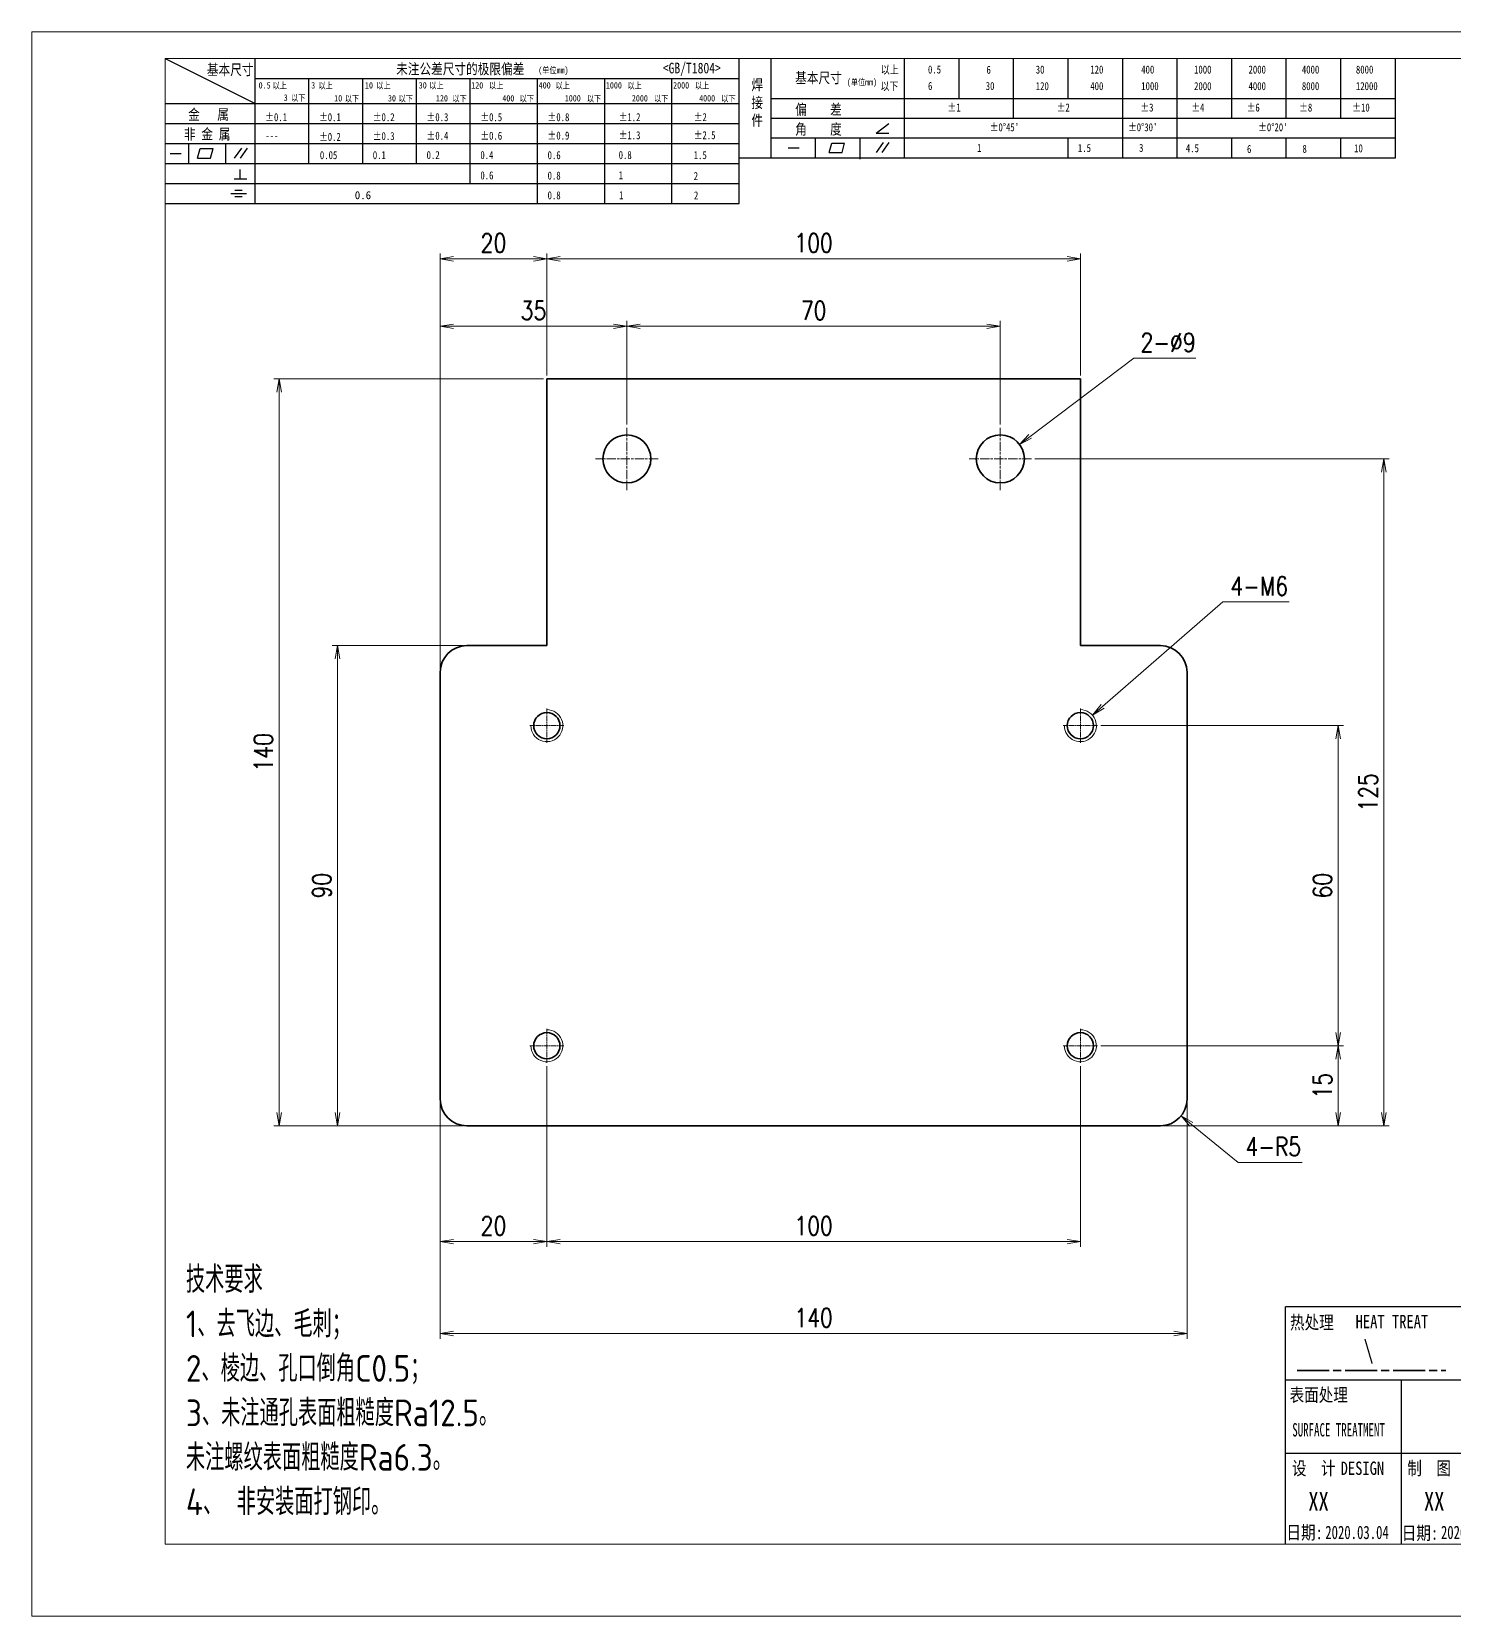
# Model space of a CAD drawing. Header units: inches. Extents: x 269 to 10986, y 1043 to 4337.
# Drawn here: x 1215.4 to 1482, y 3497.4 to 3794.4 of the extents above; entities that cross this region are included whole.
import ezdxf
from ezdxf.enums import TextEntityAlignment as Align

# ---------------------------------------------------------------- set-up
doc = ezdxf.new("R2010")
doc.units = ezdxf.units.IN
doc.header["$MEASUREMENT"] = 0
doc.linetypes.add('AM_ISO08W050x2', pattern=[9, 6, -0.75, 1.5, -0.75])
for name, color, linetype, lineweight in [('中心线', 2, 'AM_ISO08W050x2', 18), ('图框', 7, 'Continuous', 18), ('标注线', 3, 'Continuous', 18), ('热处理', 7, 'Continuous', 20), ('粗实线', 7, 'Continuous', 35), ('粗点划线', 6, 'AM_ISO08W050x2', 35), ('细实线', 3, 'Continuous', 18)]:
    doc.layers.add(name, color=color, linetype=linetype, lineweight=lineweight)
doc.layers.add('图\\M+19E79\\M+195B6\\M+18E9A', color=7, linetype='Continuous')
doc.layers.add('打印', color=7, linetype='Continuous', lineweight=15, plot=False)
doc.layers.add('打印-禁用', color=7, linetype='Continuous', lineweight=15, plot=False)
doc.styles.add('DIM', font='romans.shx', dxfattribs={"width": 0.8, "bigfont": 'bigfont.shx'})
doc.styles.add('国标', font='simfang.ttf', dxfattribs={"width": 0.8})
doc.styles.add('机械长仿宋', font='gbenor.shx', dxfattribs={"height": 1, "bigfont": 'gbcbig.shx'})
doc.dimstyles.new('XR 1-1$0', dxfattribs={"dimtxt": 3.5, "dimasz": 2.5, "dimexe": 1, "dimexo": 0.625, "dimgap": 1.2, "dimtad": 1, "dimzin": 9, "dimdsep": 46, "dimtxsty": 'DIM', "dimblk": 'OPEN', "dimcen": 0, "dimclrd": 8, "dimclre": 8, "dimclrt": 2, "dimazin": 2, "dimtfac": 0.5, "dimtmove": 0, "dimatfit": 3, "dimldrblk": 'OPEN', "dimfxl": 0, "dimtolj": 2, "dimlwd": 18, "dimlwe": 18, "dimarcsym": 0})
doc.dimstyles.new('XR 1-1$3', dxfattribs={"dimtxt": 3.5, "dimasz": 2.5, "dimexe": 1, "dimexo": 0.625, "dimgap": 1.2, "dimtad": 1, "dimtoh": 1, "dimdsep": 46, "dimtxsty": 'DIM', "dimblk": 'OPEN', "dimcen": 0, "dimclrd": 8, "dimclre": 8, "dimclrt": 2, "dimazin": 2, "dimtfac": 0.5, "dimtofl": 0, "dimtmove": 0, "dimatfit": 3, "dimldrblk": 'OPEN', "dimfxl": 0, "dimtolj": 2, "dimlwd": 18, "dimlwe": 18, "dimarcsym": 0})
doc.dimstyles.new('XR 1-1$4', dxfattribs={"dimtxt": 3.5, "dimasz": 2.5, "dimexe": 1, "dimexo": 0.625, "dimgap": 1.2, "dimtad": 1, "dimtoh": 1, "dimdsep": 46, "dimtxsty": 'DIM', "dimblk": 'OPEN', "dimcen": 0, "dimclrd": 8, "dimclre": 8, "dimclrt": 2, "dimazin": 2, "dimtfac": 0.5, "dimtofl": 0, "dimtmove": 0, "dimatfit": 3, "dimldrblk": 'OPEN', "dimfxl": 0, "dimtolj": 2, "dimlwd": 18, "dimlwe": 18, "dimarcsym": 0})

# ---------------------------------------------------------------- blocks, each defined once
blk = doc.blocks.new('GZDEH零件A3图框V01版')
at = {"layer": '图\\M+19E79\\M+195B6\\M+18E9A', "color": 9}
for p, q in [((2882.49, -1554.46), (2899.37, -1562.92)), ((2899.37, -1581.67), (2899.37, -1554.46)), ((2990.09, -1581.67), (2990.09, -1554.46)), ((2996.09, -1573.08), (2996.09, -1554.46)), ((3021.09, -1561.98), (3021.09, -1554.46)), ((3031.31, -1561.98), (3031.31, -1554.46)), ((3041.53, -1561.98), (3041.53, -1554.46)), ((3051.75, -1561.98), (3051.75, -1554.46)), ((3061.98, -1561.98), (3061.98, -1554.46)), ((3072.2, -1561.98), (3072.2, -1554.46)), ((3082.42, -1561.98), (3082.42, -1554.46)), ((3092.64, -1561.98), (3092.64, -1554.46)), ((3102.86, -1561.98), (3102.86, -1554.46)), ((3113.09, -1573.08), (3113.09, -1554.46)), ((2899.37, -1558.24), (2990.09, -1558.24)), ((2909.45, -1574.17), (2909.45, -1558.24)), ((2919.53, -1574.17), (2919.53, -1558.24)), ((2929.61, -1574.17), (2929.61, -1558.24)), ((2939.69, -1577.92), (2939.69, -1558.24)), ((2952.29, -1581.67), (2952.29, -1558.24)), ((2964.89, -1581.67), (2964.89, -1558.24)), ((2977.49, -1581.67), (2977.49, -1558.24)), ((2996.09, -1561.98), (3113.09, -1561.98)), ((3021.09, -1573.08), (3021.09, -1561.98)), ((3041.53, -1565.68), (3041.53, -1561.98)), ((3061.98, -1573.08), (3061.98, -1561.98)), ((3072.2, -1573.08), (3072.2, -1561.98)), ((3082.42, -1565.68), (3082.42, -1561.98)), ((3092.64, -1565.68), (3092.64, -1561.98)), ((3102.86, -1565.68), (3102.86, -1561.98)), ((2882.49, -1562.92), (2990.09, -1562.92)), ((2882.49, -1566.67), (2990.09, -1566.67)), ((2996.09, -1565.68), (3113.09, -1565.68)), ((3015.75, -1568.51), (3018.15, -1566.66)), ((2882.49, -1570.42), (2990.09, -1570.42)), ((2886.92, -1574.12), (2886.92, -1570.42)), ((2893.91, -1574.12), (2893.91, -1570.42)), ((2996.09, -1569.38), (3113.09, -1569.38)), ((3004.42, -1573.08), (3004.42, -1569.38)), ((3006.97, -1572.12), (3007.45, -1570.33)), ((3007.45, -1570.33), (3009.86, -1570.33)), ((3009.39, -1572.12), (3009.86, -1570.33)), ((3012.75, -1573.08), (3012.75, -1569.38)), ((3015.75, -1568.51), (3018.15, -1568.51)), ((3015.81, -1572.12), (3017.15, -1570.26)), ((3016.89, -1572.12), (3018.23, -1570.26)), ((3051.75, -1573.08), (3051.75, -1569.38)), ((3082.42, -1573.08), (3082.42, -1569.48)), ((3092.64, -1573.08), (3092.64, -1569.38)), ((3102.86, -1573.08), (3102.86, -1569.38)), ((2883.43, -1572.27), (2885.49, -1572.27)), ((2888.59, -1573.16), (2889.07, -1571.37)), ((2888.59, -1573.16), (2891, -1573.16)), ((2889.07, -1571.37), (2891.48, -1571.37)), ((2891, -1573.16), (2891.48, -1571.37)), ((2895.52, -1573.16), (2896.85, -1571.3)), ((2896.6, -1573.16), (2897.94, -1571.3)), ((2990.09, -1573.08), (3113.09, -1573.08)), ((2999.26, -1571.23), (3001.32, -1571.23)), ((3006.97, -1572.12), (3009.39, -1572.12)), ((3012.75, -1573.33), (3012.75, -1573.08)), ((2882.49, -1574.17), (2990.09, -1574.17)), ((2895.42, -1577.05), (2897.81, -1577.05)), ((2896.58, -1577.05), (2896.58, -1575.28)), ((2882.49, -1577.92), (2990.09, -1577.92)), ((2894.79, -1579.77), (2897.77, -1579.77)), ((2895.57, -1579.17), (2896.92, -1579.17)), ((2882.49, -1581.67), (2990.09, -1581.67)), ((2895.57, -1580.37), (2896.93, -1580.37)), ((3272.49, -1788.46), (3092.49, -1788.46)), ((3181.99, -1802.21), (3092.49, -1802.21)), ((3114.17, -1802.21), (3114.17, -1815.96)), ((3181.99, -1815.96), (3092.49, -1815.96)), ((3114.17, -1815.96), (3114.17, -1832.96)), ((3114.17, -1815.96), (3114.17, -1832.96))]:
    blk.add_line(p, q, dxfattribs=at)
at = {"layer": '图\\M+19E79\\M+195B6\\M+18E9A', "color": 7}
blk.add_line((3272.49, -1788.46), (3092.49, -1788.46), dxfattribs=at)
at = {"layer": '图\\M+19E79\\M+195B6\\M+18E9A', "color": 9, "linetype": 'Continuous'}
blk.add_line((3092.49, -1832.96), (3092.49, -1788.46), dxfattribs=at)
at = {"layer": '图框', "linetype": 'Continuous'}
for p, q in [((2882.49, -1554.46), (2882.49, -1832.96)), ((3272.49, -1554.46), (2882.49, -1554.46)), ((2882.49, -1832.96), (3272.49, -1832.96))]:
    blk.add_line(p, q, dxfattribs=at)
at = {"layer": '打印-禁用', "linetype": 'Continuous'}
for p, q in [((2857.49, -1549.46), (2857.49, -1846.46)), ((3277.49, -1549.46), (2857.49, -1549.46)), ((2857.49, -1846.46), (3277.49, -1846.46))]:
    blk.add_line(p, q, dxfattribs=at)
at = {"layer": '图\\M+19E79\\M+195B6\\M+18E9A', "color": 9, "style": '国标'}
for s, height, width, p in [('基本尺寸', 2, 0.8, (2890.33, -1557.58)), ('未注公差尺寸的极限偏差', 2, 0.8, (2925.81, -1557.44)), ('<GB/T1804>', 2, 0.8, (2975.78, -1557.27)), ('以上', 1.5, 0.8, (3016.64, -1557.33)), ('0.5', 1.5, 0.8, (3025.49, -1557.3)), ('6', 1.5, 0.8, (3036.45, -1557.34)), ('30', 1.5, 0.8, (3045.69, -1557.31)), ('120', 1.5, 0.8, (3055.91, -1557.31)), ('400', 1.5, 0.8, (3065.46, -1557.31)), ('1000', 1.5, 0.8, (3075.36, -1557.31)), ('2000', 1.5, 0.8, (3085.57, -1557.31)), ('4000', 1.5, 0.8, (3095.57, -1557.31)), ('8000', 1.5, 0.8, (3105.7, -1557.31)), ('30', 1.2, 0.8, (2930.04, -1560.11)), ('基本尺寸', 2, 0.8, (3000.6, -1559.1)), ('以下', 1.5, 0.8, (3016.58, -1560.43)), ('6', 1.5, 0.8, (3025.49, -1560.38)), ('30', 1.5, 0.8, (3036.31, -1560.39)), ('120', 1.5, 0.8, (3045.69, -1560.41)), ('400', 1.5, 0.8, (3055.91, -1560.41)), ('1000', 1.5, 0.8, (3065.46, -1560.41)), ('2000', 1.5, 0.8, (3075.36, -1560.41)), ('4000', 1.5, 0.8, (3085.57, -1560.41)), ('8000', 1.5, 0.8, (3095.57, -1560.41)), ('12000', 1.5, 0.8, (3105.7, -1560.41)), ('金   属', 2, 0.8, (2886.82, -1565.98)), ('±0.1', 1.5, 0.8, (2901.27, -1566.23)), ('±0.1', 1.5, 0.8, (2911.35, -1566.23)), ('±0.2', 1.5, 0.8, (2921.43, -1566.23)), ('±0.3', 1.5, 0.8, (2931.51, -1566.23)), ('±0.5', 1.5, 0.8, (2941.59, -1566.23)), ('±0.8', 1.5, 0.8, (2954.19, -1566.23)), ('±1.2', 1.5, 0.8, (2967.51, -1566.23)), ('±2', 1.5, 0.8, (2981.58, -1566.23)), ('偏    差', 2, 0.8, (3000.6, -1565.04)), ('±1', 1.5, 0.8, (3029.16, -1564.42)), ('±2', 1.5, 0.8, (3049.61, -1564.42)), ('±3', 1.5, 0.8, (3065.3, -1564.42)), ('±4', 1.5, 0.8, (3074.85, -1564.42)), ('±6', 1.5, 0.8, (3085.22, -1564.42)), ('±8', 1.5, 0.8, (3095.06, -1564.42)), ('±10', 1.5, 0.8, (3105.02, -1564.42)), ('非 金 属', 2, 0.8, (2886.02, -1569.65)), ('±0.3', 1.5, 0.8, (2921.43, -1569.77)), ('±0.4', 1.5, 0.8, (2931.51, -1569.71)), ('±0.6', 1.5, 0.8, (2941.59, -1569.71)), ('±0.9', 1.5, 0.8, (2954.19, -1569.68)), ('±1.3', 1.5, 0.8, (2967.51, -1569.62)), ('±2.5', 1.5, 0.8, (2981.58, -1569.61)), ('角    度', 2, 0.8, (3000.6, -1568.74)), ("±0%%D45'", 1.5, 0.8, (3037.06, -1568.12)), ("±0%%D30'", 1.5, 0.8, (3062.98, -1568.12)), ("±0%%D20'", 1.5, 0.8, (3087.38, -1568.12)), ('---', 1.5, 0.8, (2901.27, -1569.65)), ('±0.2', 1.5, 0.8, (2911.35, -1569.92)), ('1', 1.5, 0.8, (3034.69, -1571.98)), ('1.5', 1.5, 0.8, (3053.59, -1572.01)), ('3', 1.5, 0.8, (3065.05, -1571.98)), ('4.5', 1.5, 0.8, (3073.82, -1572.05)), ('6', 1.5, 0.8, (3085.28, -1572.19)), ('8', 1.5, 0.8, (3095.68, -1572.15)), ('10', 1.5, 0.8, (3105.36, -1572.06)), ('0.1', 1.5, 0.8, (2921.43, -1573.34)), ('0.2', 1.5, 0.8, (2931.51, -1573.33)), ('0.4', 1.5, 0.8, (2941.59, -1573.33)), ('0.6', 1.5, 0.8, (2954.19, -1573.35)), ('0.8', 1.5, 0.8, (2967.51, -1573.33)), ('1.5', 1.5, 0.8, (2981.58, -1573.34)), ('0.6', 1.5, 0.8, (2941.59, -1577.14)), ('0.8', 1.5, 0.8, (2954.19, -1577.17)), ('1', 1.5, 0.8, (2967.51, -1577.12)), ('2', 1.5, 0.8, (2981.58, -1577.26)), ('0.8', 1.5, 0.8, (2954.19, -1580.87)), ('1', 1.5, 0.8, (2967.59, -1580.86)), ('2', 1.5, 0.8, (2981.62, -1580.89)), ('热处理', 2.5, 0.8, (3093.35, -1792.61)), ('表面处理', 2.5, 0.8, (3093.27, -1806.21)), ('SURFACE TREATMENT', 2.5, 0.6, (3093.77, -1812.75)), (' DESIGN', 2.5, 0.8, (3101.47, -1819.96))]:
    blk.add_text(s, height=height, dxfattribs=dict(at, width=width)).set_placement(p)
at = {"layer": '图\\M+19E79\\M+195B6\\M+18E9A', "color": 9, "lineweight": 15, "style": '国标', "width": 0.8}
for s, p in [('(单位mm)', (2952.44, -1557.27)), ('0.5', (2900.03, -1560.11)), ('以上', (2902.64, -1560.16)), ('3', (2909.88, -1560.11)), ('以上', (2911.25, -1560.16)), ('10', (2919.96, -1560.11)), ('以上', (2922.09, -1560.16)), ('以上', (2932.02, -1560.16)), ('120', (2939.88, -1560.11)), ('以上', (2943.21, -1560.16)), ('400', (2952.52, -1560.11)), ('以上', (2955.68, -1560.16)), ('1000', (2965.12, -1560.11)), ('以上', (2969.16, -1560.16)), ('2000', (2977.72, -1560.11)), ('以上', (2981.8, -1560.16)), ('(单位mm)', (3010.27, -1559.51)), ('3', (2904.73, -1562.41)), ('以下', (2906.1, -1562.46)), ('10', (2914.19, -1562.54)), ('以下', (2916.18, -1562.59)), ('30', (2924.27, -1562.54)), ('以下', (2926.26, -1562.59)), ('120', (2933.26, -1562.54)), ('以下', (2936.34, -1562.59)), ('400', (2945.7, -1562.54)), ('以下', (2948.94, -1562.59)), ('1000', (2957.41, -1562.54)), ('以下', (2961.54, -1562.59)), ('2000', (2969.99, -1562.54)), ('以下', (2974.14, -1562.59)), ('4000', (2982.59, -1562.54)), ('以下', (2986.74, -1562.59))]:
    blk.add_text(s, height=1.2, dxfattribs=at).set_placement(p)
at = {"layer": '图\\M+19E79\\M+195B6\\M+18E9A', "color": 9, "lineweight": 13, "style": '国标'}
blk.add_text('0.6', height=1.5, dxfattribs=at).set_placement((2918.05, -1580.85))
at = {"layer": '图\\M+19E79\\M+195B6\\M+18E9A', "color": 9, "style": '国标', "width": 0.8}
for s, p in [('HEAT TREAT', (3112.45, -1792.46)), ('设  计', (3097.79, -1819.96)), ('制  图', (3119.43, -1819.96)), ('日期:', (3096.09, -1832)), ('日期:', (3117.71, -1832.1))]:
    blk.add_text(s, height=2.5, dxfattribs=at).set_placement(p, align=Align.CENTER)
at = {"layer": '图\\M+19E79\\M+195B6\\M+18E9A', "color": 9, "style": '国标'}
for s, insert, char_height, width, attachment_point in [('焊\\P接\\P件', (2992.39, -1558.41), 2, 3.1877, 1), ('0.05', (2911.51, -1573.37), 1.5, 5.1982, 7)]:
    blk.add_mtext(s, dxfattribs=dict(at, insert=insert, char_height=char_height, width=width, attachment_point=attachment_point))
blk = doc.blocks.new('DEH A3')
at = {"layer": '图框'}
blk.add_blockref('GZDEH零件A3图框V01版', (-2857.49, 1846.46), dxfattribs=at)
blk = doc.blocks.new('_Open')
at = {"color": 0, "linetype": 'ByBlock', "lineweight": -2}
for p, q in [((-1, 0.17), (0, 0)), ((-1, -0.17), (0, 0)), ((0, 0), (-1, 0))]:
    blk.add_line(p, q, dxfattribs=at)
blk = doc.blocks.new('*D1092')
at = {"layer": 'Defpoints', "color": 0, "transparency": 16777216}
for p in [(1311.91, 3729.29), (1261.73, 3589.29), (1296.91, 3589.29)]:
    blk.add_point(p, dxfattribs=at)
at = {"layer": '标注线', "color": 8, "lineweight": 18, "transparency": 16777216}
for p, q in [((1311.29, 3729.29), (1260.73, 3729.29)), ((1261.73, 3726.79), (1261.73, 3591.79)), ((1296.29, 3589.29), (1260.73, 3589.29))]:
    blk.add_line(p, q, dxfattribs=at)
at = {"layer": '标注线', "color": 8, "lineweight": 18, "transparency": 16777216, "xscale": 2.5, "yscale": 2.5, "zscale": 2.5}
for p, rotation in [((1261.73, 3729.29), 90), ((1261.73, 3589.29), 270)]:
    blk.add_blockref('_Open', p, dxfattribs=dict(at, rotation=rotation))
at = {"layer": '标注线', "color": 2, "transparency": 16777216, "insert": (1258.78, 3659.29), "char_height": 3.5, "attachment_point": 5, "rotation": 90, "style": 'DIM'}
blk.add_mtext('\\A2;140', dxfattribs=at)
blk = doc.blocks.new('*D1093')
at = {"layer": 'Defpoints', "color": 0, "transparency": 16777216}
for p in [(1411.91, 3751.8), (1311.91, 3729.29), (1411.91, 3729.29)]:
    blk.add_point(p, dxfattribs=at)
at = {"layer": '标注线', "color": 8, "lineweight": 18, "transparency": 16777216}
for p, q in [((1311.91, 3729.91), (1311.91, 3752.8)), ((1314.41, 3751.8), (1409.41, 3751.8)), ((1411.91, 3729.91), (1411.91, 3752.8))]:
    blk.add_line(p, q, dxfattribs=at)
at = {"layer": '标注线', "color": 8, "lineweight": 18, "transparency": 16777216, "xscale": 2.5, "yscale": 2.5, "zscale": 2.5, "rotation": 180}
blk.add_blockref('_Open', (1311.91, 3751.8), dxfattribs=at)
at = {"layer": '标注线', "color": 8, "lineweight": 18, "transparency": 16777216, "xscale": 2.5, "yscale": 2.5, "zscale": 2.5}
blk.add_blockref('_Open', (1411.91, 3751.8), dxfattribs=at)
at = {"layer": '标注线', "color": 2, "transparency": 16777216, "insert": (1361.91, 3754.75), "char_height": 3.5, "attachment_point": 5, "style": 'DIM'}
blk.add_mtext('\\A2;100', dxfattribs=at)
blk = doc.blocks.new('*D1094')
at = {"layer": 'Defpoints', "color": 0, "transparency": 16777216}
for p in [(1311.91, 3751.8), (1311.91, 3733.24), (1291.91, 3674.29)]:
    blk.add_point(p, dxfattribs=at)
at = {"layer": '标注线', "color": 8, "lineweight": 18, "transparency": 16777216}
for p, q in [((1291.91, 3674.91), (1291.91, 3752.8)), ((1294.41, 3751.8), (1309.41, 3751.8)), ((1311.91, 3733.87), (1311.91, 3752.8))]:
    blk.add_line(p, q, dxfattribs=at)
at = {"layer": '标注线', "color": 8, "lineweight": 18, "transparency": 16777216, "xscale": 2.5, "yscale": 2.5, "zscale": 2.5, "rotation": 180}
blk.add_blockref('_Open', (1291.91, 3751.8), dxfattribs=at)
at = {"layer": '标注线', "color": 8, "lineweight": 18, "transparency": 16777216, "xscale": 2.5, "yscale": 2.5, "zscale": 2.5}
blk.add_blockref('_Open', (1311.91, 3751.8), dxfattribs=at)
at = {"layer": '标注线', "color": 2, "transparency": 16777216, "insert": (1301.91, 3754.75), "char_height": 3.5, "attachment_point": 5, "style": 'DIM'}
blk.add_mtext('\\A2;20', dxfattribs=at)
blk = doc.blocks.new('*D1095')
at = {"layer": 'Defpoints', "color": 0, "transparency": 16777216}
for p in [(1296.91, 3679.29), (1272.69, 3589.29), (1287.19, 3589.29)]:
    blk.add_point(p, dxfattribs=at)
at = {"layer": '标注线', "color": 8, "lineweight": 18, "transparency": 16777216}
for p, q in [((1296.29, 3679.29), (1271.69, 3679.29)), ((1272.69, 3676.79), (1272.69, 3591.79)), ((1286.57, 3589.29), (1271.69, 3589.29))]:
    blk.add_line(p, q, dxfattribs=at)
at = {"layer": '标注线', "color": 8, "lineweight": 18, "transparency": 16777216, "xscale": 2.5, "yscale": 2.5, "zscale": 2.5}
for p, rotation in [((1272.69, 3679.29), 90), ((1272.69, 3589.29), 270)]:
    blk.add_blockref('_Open', p, dxfattribs=dict(at, rotation=rotation))
at = {"layer": '标注线', "color": 2, "transparency": 16777216, "insert": (1269.74, 3634.29), "char_height": 3.5, "attachment_point": 5, "rotation": 90, "style": 'DIM'}
blk.add_mtext('\\A2;90', dxfattribs=at)
blk = doc.blocks.new('*D1096')
at = {"layer": 'Defpoints', "color": 0, "transparency": 16777216}
for p in [(1426.91, 3594.29), (1430.79, 3591.13)]:
    blk.add_point(p, dxfattribs=at)
at = {"layer": '标注线', "color": 8, "lineweight": 18, "transparency": 16777216}
for p, q in [((1441.48, 3582.43), (1432.73, 3589.55)), ((1453.48, 3582.43), (1441.48, 3582.43))]:
    blk.add_line(p, q, dxfattribs=at)
at = {"layer": '标注线', "color": 8, "lineweight": 18, "transparency": 16777216, "xscale": 2.5, "yscale": 2.5, "zscale": 2.5, "rotation": 140.8593266213828}
blk.add_blockref('_Open', (1430.79, 3591.13), dxfattribs=at)
at = {"layer": '标注线', "color": 2, "transparency": 16777216, "insert": (1448.08, 3585.38), "char_height": 3.5, "attachment_point": 5, "style": 'DIM'}
blk.add_mtext('\\A2;{\\Fromans,bigfont|c134;4-}R5', dxfattribs=at)
blk = doc.blocks.new('*D1097')
at = {"layer": 'Defpoints', "color": 0, "transparency": 16777216}
for p in [(1311.91, 3601.09), (1291.91, 3594.29), (1311.91, 3567.58)]:
    blk.add_point(p, dxfattribs=at)
at = {"layer": '标注线', "color": 8, "lineweight": 18, "transparency": 16777216}
for p, q in [((1311.91, 3600.47), (1311.91, 3566.58)), ((1291.91, 3593.66), (1291.91, 3566.58)), ((1294.41, 3567.58), (1309.41, 3567.58))]:
    blk.add_line(p, q, dxfattribs=at)
at = {"layer": '标注线', "color": 8, "lineweight": 18, "transparency": 16777216, "xscale": 2.5, "yscale": 2.5, "zscale": 2.5, "rotation": 180}
blk.add_blockref('_Open', (1291.91, 3567.58), dxfattribs=at)
at = {"layer": '标注线', "color": 8, "lineweight": 18, "transparency": 16777216, "xscale": 2.5, "yscale": 2.5, "zscale": 2.5}
blk.add_blockref('_Open', (1311.91, 3567.58), dxfattribs=at)
at = {"layer": '标注线', "color": 2, "transparency": 16777216, "insert": (1301.91, 3570.53), "char_height": 3.5, "attachment_point": 5, "style": 'DIM'}
blk.add_mtext('\\A2;20', dxfattribs=at)
blk = doc.blocks.new('*D1098')
at = {"layer": 'Defpoints', "color": 0, "transparency": 16777216}
for p in [(1411.91, 3601.09), (1311.91, 3595.89), (1411.91, 3567.58)]:
    blk.add_point(p, dxfattribs=at)
at = {"layer": '标注线', "color": 8, "lineweight": 18, "transparency": 16777216}
for p, q in [((1411.91, 3600.47), (1411.91, 3566.58)), ((1311.91, 3595.27), (1311.91, 3566.58)), ((1314.41, 3567.58), (1409.41, 3567.58))]:
    blk.add_line(p, q, dxfattribs=at)
at = {"layer": '标注线', "color": 8, "lineweight": 18, "transparency": 16777216, "xscale": 2.5, "yscale": 2.5, "zscale": 2.5, "rotation": 180}
blk.add_blockref('_Open', (1311.91, 3567.58), dxfattribs=at)
at = {"layer": '标注线', "color": 8, "lineweight": 18, "transparency": 16777216, "xscale": 2.5, "yscale": 2.5, "zscale": 2.5}
blk.add_blockref('_Open', (1411.91, 3567.58), dxfattribs=at)
at = {"layer": '标注线', "color": 2, "transparency": 16777216, "insert": (1361.91, 3570.53), "char_height": 3.5, "attachment_point": 5, "style": 'DIM'}
blk.add_mtext('\\A2;100', dxfattribs=at)
blk = doc.blocks.new('*D1099')
at = {"layer": 'Defpoints', "color": 0, "transparency": 16777216}
for p in [(1415.11, 3604.29), (1425.55, 3589.29), (1460.24, 3589.29)]:
    blk.add_point(p, dxfattribs=at)
at = {"layer": '标注线', "color": 8, "lineweight": 18, "transparency": 16777216}
for p, q in [((1415.73, 3604.29), (1461.24, 3604.29)), ((1460.24, 3601.79), (1460.24, 3591.79)), ((1426.18, 3589.29), (1461.24, 3589.29))]:
    blk.add_line(p, q, dxfattribs=at)
at = {"layer": '标注线', "color": 8, "lineweight": 18, "transparency": 16777216, "xscale": 2.5, "yscale": 2.5, "zscale": 2.5}
for p, rotation in [((1460.24, 3604.29), 90), ((1460.24, 3589.29), 270)]:
    blk.add_blockref('_Open', p, dxfattribs=dict(at, rotation=rotation))
at = {"layer": '标注线', "color": 2, "transparency": 16777216, "insert": (1457.29, 3596.79), "char_height": 3.5, "attachment_point": 5, "rotation": 90, "style": 'DIM'}
blk.add_mtext('\\A2;15', dxfattribs=at)
blk = doc.blocks.new('*D1100')
at = {"layer": 'Defpoints', "color": 0, "transparency": 16777216}
for p in [(1415.11, 3664.29), (1443.5, 3604.29), (1460.24, 3604.29)]:
    blk.add_point(p, dxfattribs=at)
at = {"layer": '标注线', "color": 8, "lineweight": 18, "transparency": 16777216}
for p, q in [((1415.73, 3664.29), (1461.24, 3664.29)), ((1460.24, 3661.79), (1460.24, 3606.79)), ((1444.12, 3604.29), (1461.24, 3604.29))]:
    blk.add_line(p, q, dxfattribs=at)
at = {"layer": '标注线', "color": 8, "lineweight": 18, "transparency": 16777216, "xscale": 2.5, "yscale": 2.5, "zscale": 2.5}
for p, rotation in [((1460.24, 3664.29), 90), ((1460.24, 3604.29), 270)]:
    blk.add_blockref('_Open', p, dxfattribs=dict(at, rotation=rotation))
at = {"layer": '标注线', "color": 2, "transparency": 16777216, "insert": (1457.29, 3634.29), "char_height": 3.5, "attachment_point": 5, "rotation": 90, "style": 'DIM'}
blk.add_mtext('\\A2;60', dxfattribs=at)
blk = doc.blocks.new('*D1101')
at = {"layer": 'Defpoints', "color": 0, "transparency": 16777216}
for p in [(1402.76, 3714.29), (1468.81, 3714.29), (1440.7, 3589.29)]:
    blk.add_point(p, dxfattribs=at)
at = {"layer": '标注线', "color": 8, "lineweight": 18, "transparency": 16777216}
for p, q in [((1403.39, 3714.29), (1469.81, 3714.29)), ((1468.81, 3591.79), (1468.81, 3711.79)), ((1441.32, 3589.29), (1469.81, 3589.29))]:
    blk.add_line(p, q, dxfattribs=at)
at = {"layer": '标注线', "color": 8, "lineweight": 18, "transparency": 16777216, "xscale": 2.5, "yscale": 2.5, "zscale": 2.5}
for p, rotation in [((1468.81, 3714.29), 90), ((1468.81, 3589.29), 270)]:
    blk.add_blockref('_Open', p, dxfattribs=dict(at, rotation=rotation))
at = {"layer": '标注线', "color": 2, "transparency": 16777216, "insert": (1465.86, 3651.79), "char_height": 3.5, "attachment_point": 5, "rotation": 90, "style": 'DIM'}
blk.add_mtext('\\A2;125', dxfattribs=at)
blk = doc.blocks.new('*D1102')
at = {"layer": 'Defpoints', "color": 0, "transparency": 16777216}
for p in [(1291.91, 3738.15), (1326.91, 3739.14), (1326.91, 3720.14)]:
    blk.add_point(p, dxfattribs=at)
at = {"layer": '标注线', "color": 8, "lineweight": 18, "transparency": 16777216}
for p, q in [((1291.91, 3738.78), (1291.91, 3740.14)), ((1326.91, 3720.76), (1326.91, 3740.14)), ((1294.41, 3739.14), (1324.41, 3739.14))]:
    blk.add_line(p, q, dxfattribs=at)
at = {"layer": '标注线', "color": 8, "lineweight": 18, "transparency": 16777216, "xscale": 2.5, "yscale": 2.5, "zscale": 2.5, "rotation": 180}
blk.add_blockref('_Open', (1291.91, 3739.14), dxfattribs=at)
at = {"layer": '标注线', "color": 8, "lineweight": 18, "transparency": 16777216, "xscale": 2.5, "yscale": 2.5, "zscale": 2.5}
blk.add_blockref('_Open', (1326.91, 3739.14), dxfattribs=at)
at = {"layer": '标注线', "color": 2, "transparency": 16777216, "insert": (1309.41, 3742.09), "char_height": 3.5, "attachment_point": 5, "style": 'DIM'}
blk.add_mtext('\\A2;35', dxfattribs=at)
blk = doc.blocks.new('*D1103')
at = {"layer": 'Defpoints', "color": 0, "transparency": 16777216}
for p in [(1396.91, 3739.14), (1326.91, 3733.1), (1396.91, 3720.14)]:
    blk.add_point(p, dxfattribs=at)
at = {"layer": '标注线', "color": 8, "lineweight": 18, "transparency": 16777216}
for p, q in [((1326.91, 3733.73), (1326.91, 3740.14)), ((1396.91, 3720.76), (1396.91, 3740.14)), ((1329.41, 3739.14), (1394.41, 3739.14))]:
    blk.add_line(p, q, dxfattribs=at)
at = {"layer": '标注线', "color": 8, "lineweight": 18, "transparency": 16777216, "xscale": 2.5, "yscale": 2.5, "zscale": 2.5, "rotation": 180}
blk.add_blockref('_Open', (1326.91, 3739.14), dxfattribs=at)
at = {"layer": '标注线', "color": 8, "lineweight": 18, "transparency": 16777216, "xscale": 2.5, "yscale": 2.5, "zscale": 2.5}
blk.add_blockref('_Open', (1396.91, 3739.14), dxfattribs=at)
at = {"layer": '标注线', "color": 2, "transparency": 16777216, "insert": (1361.91, 3742.09), "char_height": 3.5, "attachment_point": 5, "style": 'DIM'}
blk.add_mtext('\\A2;70', dxfattribs=at)
blk = doc.blocks.new('*D1104')
at = {"layer": 'Defpoints', "color": 0, "transparency": 16777216}
for p in [(1400.51, 3717), (1393.32, 3711.58)]:
    blk.add_point(p, dxfattribs=at)
at = {"layer": '标注线', "color": 8, "lineweight": 18, "transparency": 16777216}
for p, q in [((1421.95, 3733.17), (1402.5, 3718.5)), ((1433.55, 3733.17), (1421.95, 3733.17))]:
    blk.add_line(p, q, dxfattribs=at)
at = {"layer": '标注线', "color": 8, "lineweight": 18, "transparency": 16777216, "xscale": 2.5, "yscale": 2.5, "zscale": 2.5, "rotation": 217.0112486695145}
blk.add_blockref('_Open', (1400.51, 3717), dxfattribs=at)
at = {"layer": '标注线', "color": 2, "transparency": 16777216, "insert": (1428.35, 3736.12), "char_height": 3.5, "attachment_point": 5, "style": 'DIM'}
blk.add_mtext('\\A2;2-%%c9', dxfattribs=at)
blk = doc.blocks.new('*D1106')
at = {"layer": 'Defpoints', "color": 0, "transparency": 16777216}
for p in [(1414.18, 3666.26), (1409.65, 3662.32)]:
    blk.add_point(p, dxfattribs=at)
at = {"layer": '标注线', "color": 8, "lineweight": 18, "transparency": 16777216}
for p, q in [((1438.63, 3687.51), (1416.06, 3667.9)), ((1451.03, 3687.51), (1438.63, 3687.51))]:
    blk.add_line(p, q, dxfattribs=at)
at = {"layer": '标注线', "color": 8, "lineweight": 18, "transparency": 16777216, "xscale": 2.5, "yscale": 2.5, "zscale": 2.5, "rotation": 220.9935820258175}
blk.add_blockref('_Open', (1414.18, 3666.26), dxfattribs=at)
at = {"layer": '标注线', "color": 2, "transparency": 16777216, "insert": (1445.43, 3690.46), "char_height": 3.5, "attachment_point": 5, "style": 'DIM'}
blk.add_mtext('\\A2;{\\Fromans,bigfont|c134;4-}M6', dxfattribs=at)
blk = doc.blocks.new('*D1202')
at = {"layer": 'Defpoints', "color": 0, "transparency": 16777216}
for p in [(1291.91, 3594.29), (1431.91, 3594.29), (1431.91, 3550.37)]:
    blk.add_point(p, dxfattribs=at)
at = {"layer": '标注线', "color": 8, "lineweight": 18, "transparency": 16777216}
for p, q in [((1291.91, 3593.66), (1291.91, 3549.37)), ((1431.91, 3593.66), (1431.91, 3549.37)), ((1294.41, 3550.37), (1429.41, 3550.37))]:
    blk.add_line(p, q, dxfattribs=at)
at = {"layer": '标注线', "color": 8, "lineweight": 18, "transparency": 16777216, "xscale": 2.5, "yscale": 2.5, "zscale": 2.5, "rotation": 180}
blk.add_blockref('_Open', (1291.91, 3550.37), dxfattribs=at)
at = {"layer": '标注线', "color": 8, "lineweight": 18, "transparency": 16777216, "xscale": 2.5, "yscale": 2.5, "zscale": 2.5}
blk.add_blockref('_Open', (1431.91, 3550.37), dxfattribs=at)
at = {"layer": '标注线', "color": 2, "transparency": 16777216, "insert": (1361.91, 3553.32), "char_height": 3.5, "attachment_point": 5, "style": 'DIM'}
blk.add_mtext('\\A2;140', dxfattribs=at)

msp = doc.modelspace()

# ---------------------------------------------------------------- linework, layer by layer
at = {"layer": '中心线', "lineweight": 13, "ltscale": 0.292499}
for p, q in [((1326.912, 3720.137), (1326.912, 3708.437)), ((1396.912, 3720.137), (1396.912, 3708.437))]:
    msp.add_line(p, q, dxfattribs=at)
at = {"layer": '中心线', "lineweight": 13, "ltscale": 0.2925}
for p, q in [((1332.762, 3714.287), (1321.062, 3714.287)), ((1402.762, 3714.287), (1391.062, 3714.287))]:
    msp.add_line(p, q, dxfattribs=at)
at = {"layer": '中心线', "lineweight": 13, "ltscale": 0.159802}
for p, q in [((1311.912, 3667.483), (1311.912, 3661.091)), ((1411.912, 3667.483), (1411.912, 3661.091)), ((1315.108, 3664.287), (1308.716, 3664.287)), ((1415.108, 3664.287), (1408.716, 3664.287)), ((1311.912, 3607.483), (1311.912, 3601.091)), ((1411.912, 3607.483), (1411.912, 3601.091)), ((1315.108, 3604.287), (1308.716, 3604.287)), ((1415.108, 3604.287), (1408.716, 3604.287))]:
    msp.add_line(p, q, dxfattribs=at)
at = {"layer": '打印'}
msp.add_lwpolyline([(1215.353, 3794.354), (1635.353, 3794.354), (1635.353, 3497.354), (1215.353, 3497.354)], close=True, dxfattribs=at)
at = {"layer": '粗实线'}
for p, q in [((1411.912, 3729.287), (1311.912, 3729.287)), ((1311.912, 3679.287), (1311.912, 3729.287)), ((1411.912, 3729.287), (1411.912, 3679.287)), ((1291.912, 3674.287), (1291.912, 3594.287)), ((1431.912, 3674.287), (1431.912, 3594.287)), ((1296.912, 3589.287), (1426.912, 3589.287))]:
    msp.add_line(p, q, dxfattribs=at)
at = {"layer": '粗实线', "ltscale": 0.375}
for p, q in [((1296.912, 3679.287), (1311.912, 3679.287)), ((1411.912, 3679.287), (1426.912, 3679.287))]:
    msp.add_line(p, q, dxfattribs=at)
at = {"layer": '粗实线'}
for centre, radius in [((1326.912, 3714.287), 4.5), ((1396.912, 3714.287), 4.5), ((1311.912, 3664.287), 2.458), ((1411.912, 3664.287), 2.458), ((1311.912, 3604.287), 2.458), ((1411.912, 3604.287), 2.458)]:
    msp.add_circle(centre, radius, dxfattribs=at)
for centre, start, end in [((1296.912, 3674.287), 90, 180), ((1426.912, 3674.287), 0, 90), ((1296.912, 3594.287), 180, 270), ((1426.912, 3594.287), 270, 0)]:
    msp.add_arc(centre, 5, start, end, dxfattribs=at)
at = {"layer": '粗点划线', "linetype": 'AM_ISO08W050x2'}
msp.add_line((1452.528, 3543.425), (1480.389, 3543.425), dxfattribs=at)
at = {"layer": '细实线'}
for centre in [(1311.912, 3664.287), (1411.912, 3664.287), (1311.912, 3604.287), (1411.912, 3604.287)]:
    msp.add_arc(centre, 3, 180, 90.00016, dxfattribs=at)

# ---------------------------------------------------------------- block references
at = {"layer": '图框'}
msp.add_blockref('DEH A3', (1215.353, 3497.354), dxfattribs=at)

# ---------------------------------------------------------------- texts
at = {"layer": '图\\M+19E79\\M+195B6\\M+18E9A', "color": 3, "style": '国标'}
for s, height, width, p in [('XX', 3.5, 0.8, (1454.651, 3517.17)), ('XX', 3.5, 0.8, (1476.331, 3517.17)), ('2020.03.04', 2.5, 0.7, (1457.816, 3511.834)), ('2020.03.11', 2.5, 0.7, (1479.496, 3511.834))]:
    msp.add_text(s, height=height, dxfattribs=dict(at, width=width)).set_placement(p)
at = {"layer": '标注线', "color": 2, "insert": (1244.266, 3516.284), "char_height": 5, "width": 114.82461, "attachment_point": 7, "style": '机械长仿宋'}
msp.add_mtext('\\A2;技术要求\\P1、去飞边、毛刺；\\P2、棱边、孔口倒角C0.5；\\P3、未注通孔表面粗糙度Ra12.5。\\P未注螺纹表面粗糙度Ra6.3。\\P{\\A0;4、\\C3; \\C2;非安装面打钢印。}', dxfattribs=at)
at = {"layer": '热处理', "color": 3, "style": '国标', "width": 0.8}
msp.add_text('\\', height=3.5, dxfattribs=at).set_placement((1465.933, 3545.55), align=Align.CENTER)

# ---------------------------------------------------------------- dimensions: what is measured, and where the dimension line sits
at = {"layer": '标注线'}
for base, p1, p2, picture, middle in [((1311.912, 3751.798), (1291.912, 3674.287), (1311.912, 3733.245), '*D1094', (1301.912, 3754.748)), ((1411.912, 3751.798), (1311.912, 3729.287), (1411.912, 3729.287), '*D1093', (1361.912, 3754.748)), ((1326.912, 3739.136), (1291.912, 3738.155), (1326.912, 3720.137), '*D1102', (1309.412, 3742.086)), ((1396.912, 3739.136), (1326.912, 3733.102), (1396.912, 3720.137), '*D1103', (1361.912, 3742.086)), ((1311.912, 3567.577), (1291.912, 3594.287), (1311.912, 3601.091), '*D1097', (1301.912, 3570.527)), ((1411.912, 3567.577), (1311.912, 3595.894), (1411.912, 3601.091), '*D1098', (1361.912, 3570.527)), ((1431.912, 3550.372), (1291.912, 3594.287), (1431.912, 3594.287), '*D1202', (1361.912, 3553.322))]:
    dim = msp.add_linear_dim(base=base, p1=p1, p2=p2, dimstyle='XR 1-1$0', dxfattribs=at)
    dim.commit()
    dim.dimension.update_dxf_attribs({"geometry": picture, "text_midpoint": middle})
dim = msp.add_diameter_dim_2p(p1=(1393.319, 3711.578), p2=(1400.506, 3716.996), dimstyle='XR 1-1$3', override={"dimpost": '2-%%c<>'}, dxfattribs=at)
dim.commit()
dim.dimension.update_dxf_attribs({"geometry": '*D1104', "text_midpoint": (1428.354, 3733.165), "dimtype": 163})
for base, p1, p2, picture, middle in [((1261.732, 3589.287), (1311.912, 3729.287), (1296.912, 3589.287), '*D1092', (1258.782, 3659.287)), ((1468.806, 3714.287), (1440.696, 3589.287), (1402.762, 3714.287), '*D1101', (1465.856, 3651.787)), ((1272.694, 3589.287), (1296.912, 3679.287), (1287.193, 3589.287), '*D1095', (1269.744, 3634.287)), ((1460.238, 3604.287), (1415.108, 3664.287), (1443.498, 3604.287), '*D1100', (1457.288, 3634.287)), ((1460.238, 3589.287), (1415.108, 3604.287), (1425.552, 3589.287), '*D1099', (1457.288, 3596.787))]:
    dim = msp.add_linear_dim(base=base, p1=p1, p2=p2, angle=90, dimstyle='XR 1-1$0', dxfattribs=at)
    dim.commit()
    dim.dimension.update_dxf_attribs({"geometry": picture, "text_midpoint": middle})
dim = msp.add_diameter_dim_2p(p1=(1409.648, 3662.319), p2=(1414.177, 3666.255), text='{\\Fromans,bigfont|c134;4-}<>', dimstyle='XR 1-1$3', override={"dimpost": 'M<>'}, dxfattribs=at)
dim.commit()
dim.dimension.update_dxf_attribs({"geometry": '*D1106', "text_midpoint": (1445.434, 3687.511), "dimtype": 163})
dim = msp.add_radius_dim(center=(1426.912, 3594.287), mpoint=(1430.79, 3591.131), text='{\\Fromans,bigfont|c134;4-}<>', dimstyle='XR 1-1$4', dxfattribs=at)
dim.commit()
dim.dimension.update_dxf_attribs({"geometry": '*D1096', "text_midpoint": (1448.077, 3582.434), "dimtype": 164})

doc.saveas('drawing.dxf')
